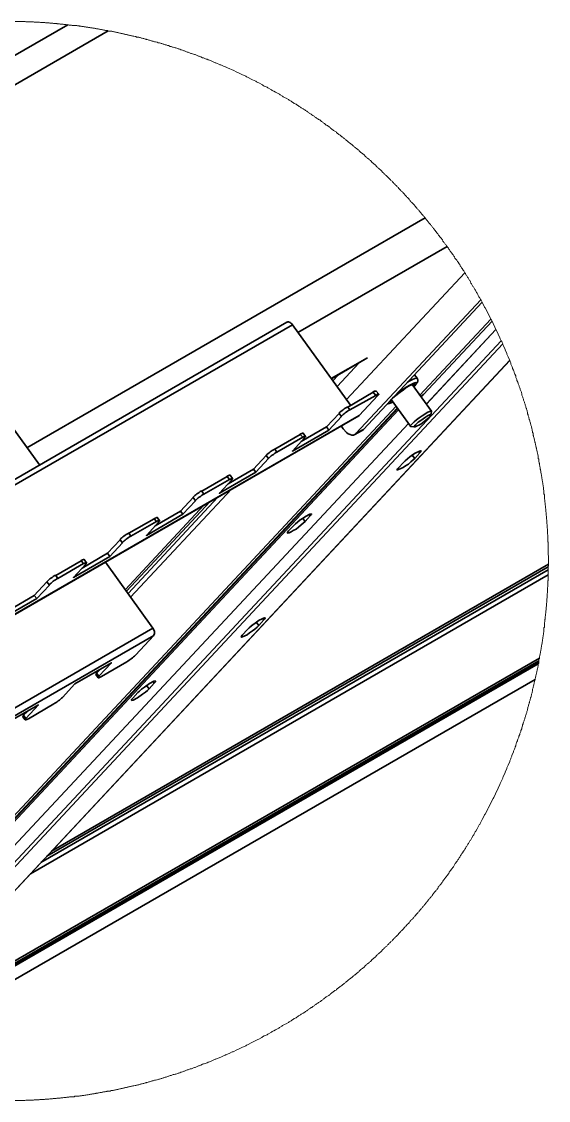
# Model space of a CAD drawing. Header units: feet. Extents: x -12372 to 90117, y -14865 to 4121.
# Drawn here: x -264.28 to -255.45, y 44.19 to 62.28 of the extents above; entities that cross this region are included whole.
import ezdxf

# ---------------------------------------------------------------- set-up
doc = ezdxf.new("R2010")
doc.units = ezdxf.units.FT
doc.header["$MEASUREMENT"] = 0
doc.layers.add('PDF_0', color=7, linetype='Continuous')

msp = doc.modelspace()

# ---------------------------------------------------------------- linework, layer by layer
at = {"layer": 'PDF_0', "lineweight": 35}
for points in [[(-267.601, 59.861), (-263.506, 62.223)], [(-267.591, 59.846), (-263.98, 54.844)], [(-258.551, 55.439), (-258.572, 55.423), (-258.694, 55.355), (-258.678, 55.371), (-256.585, 57.611)], [(-256.564, 57.574), (-258.551, 55.439), (-258.678, 55.371)], [(-267.781, 52.646), (-259.832, 57.237), (-259.827, 57.237), (-259.816, 57.242), (-259.806, 57.242), (-259.795, 57.237), (-259.779, 57.231), (-259.769, 57.221), (-259.753, 57.21), (-259.742, 57.194)], [(-266.642, 51.149), (-267.696, 52.603), (-259.742, 57.194), (-258.767, 55.845)], [(-257.608, 56.014), (-256.417, 57.289)], [(-256.395, 57.252), (-257.545, 56.024), (-257.56, 56.008), (-257.592, 55.993)], [(-256.332, 57.115), (-257.497, 55.861)], [(-258.52, 56.615), (-259.084, 56.288)], [(-256.1, 56.594), (-266.942, 44.976), (-266.948, 44.971), (-267.364, 44.655)], [(-258.989, 56.156), (-258.62, 56.557)], [(-257.697, 56.356), (-257.65, 56.298), (-257.645, 56.288), (-257.645, 56.283), (-257.639, 56.272), (-257.639, 56.246), (-257.645, 56.24), (-257.645, 56.23), (-257.65, 56.225), (-257.655, 56.214), (-257.666, 56.203), (-257.676, 56.188), (-257.687, 56.177)], [(-258.066, 55.908), (-258.093, 55.898), (-258.103, 55.903), (-258.103, 55.914), (-258.093, 55.935), (-258.066, 55.961), (-258.029, 55.993), (-257.935, 56.066), (-257.882, 56.103), (-257.834, 56.14), (-257.787, 56.167), (-257.745, 56.188), (-257.718, 56.198), (-257.697, 56.198), (-257.692, 56.193), (-257.713, 56.161)], [(-257.697, 55.481), (-257.761, 55.487), (-257.766, 55.497), (-257.755, 55.513), (-257.703, 55.566), (-257.66, 55.597), (-257.618, 55.634), (-257.566, 55.666), (-257.523, 55.697), (-257.481, 55.724), (-257.444, 55.74), (-257.423, 55.745), (-257.413, 55.745), (-257.734, 56.193)], [(-257.692, 56.167), (-257.708, 56.156)], [(-258.293, 56.03), (-258.293, 56.024), (-258.309, 56.008), (-258.62, 55.671), (-258.63, 55.666), (-266.579, 51.075), (-266.574, 51.085), (-266.61, 51.133), (-266.299, 51.47), (-266.263, 51.418), (-266.574, 51.085), (-258.62, 55.671)], [(-258.087, 55.887), (-258.103, 55.877), (-258.119, 55.871), (-258.14, 55.866), (-258.156, 55.866)], [(-257.761, 55.492), (-258.087, 55.94)], [(-258.061, 55.903), (-258.072, 55.892), (-258.077, 55.892)], [(-268.144, 44.955), (-258.003, 55.829)], [(-259.168, 55.481), (-258.957, 55.708), (-258.92, 55.655), (-259.131, 55.429), (-259.742, 55.076), (-259.532, 55.302), (-259.521, 55.313), (-259.521, 55.318), (-259.516, 55.323), (-259.542, 55.323), (-259.553, 55.313), (-259.569, 55.307), (-260.001, 55.06), (-260.038, 55.107), (-259.611, 55.355), (-259.569, 55.307)], [(-257.413, 55.745), (-257.413, 55.74), (-257.423, 55.682), (-257.429, 55.666), (-257.444, 55.645), (-257.508, 55.592), (-257.592, 55.529), (-257.687, 55.481), (-257.703, 55.481), (-257.703, 55.487), (-257.687, 55.508), (-257.634, 55.56), (-257.592, 55.587), (-257.55, 55.618), (-257.513, 55.645), (-257.476, 55.666), (-257.444, 55.682), (-257.429, 55.687), (-257.423, 55.682)], [(-257.798, 55.539), (-267.807, 44.813)], [(-259.595, 55.234), (-259.168, 55.481), (-259.131, 55.429)], [(-258.694, 55.355), (-258.72, 55.344), (-258.746, 55.344), (-258.773, 55.355), (-258.804, 55.365), (-258.836, 55.386), (-258.889, 55.45), (-258.925, 55.497)], [(-260.744, 54.617), (-260.765, 54.617), (-260.776, 54.606), (-260.797, 54.601), (-261.224, 54.353), (-261.26, 54.406), (-260.834, 54.649), (-260.797, 54.601)], [(-260.818, 54.527), (-260.391, 54.775), (-260.354, 54.722)], [(-262.494, 52.688), (-260.992, 54.306)], [(-261.614, 54.069), (-261.403, 54.295), (-261.366, 54.243), (-261.577, 54.016), (-262.188, 53.663), (-261.977, 53.89), (-261.972, 53.9), (-261.967, 53.905), (-261.967, 53.916), (-261.977, 53.911), (-261.988, 53.911), (-262.004, 53.9), (-262.019, 53.895), (-262.446, 53.647), (-262.483, 53.7), (-262.056, 53.942), (-262.019, 53.895)], [(-262.541, 52.751), (-261.218, 54.174)], [(-262.056, 53.942), (-262.041, 53.953), (-262.025, 53.958), (-262.014, 53.963), (-262.004, 53.963), (-261.967, 53.911)], [(-262.041, 53.821), (-261.614, 54.069), (-261.577, 54.016)], [(-262.836, 53.362), (-262.626, 53.589), (-262.589, 53.536), (-262.8, 53.31), (-263.411, 52.957), (-263.2, 53.183), (-263.195, 53.194), (-263.19, 53.199), (-263.19, 53.21), (-263.2, 53.204), (-263.211, 53.204), (-263.227, 53.194), (-263.242, 53.189), (-263.669, 52.941), (-263.706, 52.993), (-263.279, 53.236), (-263.242, 53.189)], [(-263.263, 53.115), (-262.836, 53.362), (-262.8, 53.31)], [(-262.873, 53.215), (-262.077, 52.108), (-270.026, 47.517), (-270.052, 47.491), (-271.107, 48.945), (-271.08, 48.977), (-270.026, 47.517)], [(-263.775, 48.371), (-255.452, 53.178)], [(-263.954, 48.181), (-255.457, 53.088)], [(-264.486, 52.408), (-264.065, 52.656), (-264.022, 52.603)], [(-260.417, 52.155), (-260.433, 52.145)], [(-266.774, 45.156), (-255.6, 51.607)], [(-266.942, 44.976), (-266.948, 44.971), (-255.621, 51.512)], [(-262.984, 51.302), (-263.021, 51.354), (-262.958, 51.418)], [(-262.251, 51.096), (-262.267, 51.085)], [(-264.207, 50.595), (-264.244, 50.648), (-264.181, 50.711)]]:
    msp.add_lwpolyline(points, dxfattribs=at)
at = {"layer": 'PDF_0', "lineweight": 18}
msp.add_lwpolyline([(-264.792, 62.276), (-264.217, 62.276), (-264.207, 62.27), (-264.08, 62.27), (-264.065, 62.265), (-263.98, 62.265), (-263.964, 62.26), (-263.891, 62.26), (-263.88, 62.254), (-263.817, 62.254), (-263.806, 62.249), (-263.754, 62.249), (-263.743, 62.244), (-263.69, 62.244), (-263.68, 62.239), (-263.643, 62.239), (-263.632, 62.233), (-263.58, 62.233), (-263.569, 62.228), (-263.532, 62.228), (-263.516, 62.223), (-263.49, 62.223), (-263.48, 62.218), (-263.443, 62.218), (-263.432, 62.212), (-263.395, 62.212), (-263.379, 62.207), (-263.353, 62.207), (-263.342, 62.202), (-263.316, 62.202), (-263.306, 62.196), (-263.279, 62.196), (-263.269, 62.191), (-263.242, 62.191), (-263.232, 62.186), (-263.205, 62.186), (-263.195, 62.181), (-263.169, 62.181), (-263.158, 62.175), (-263.132, 62.175), (-263.121, 62.17), (-263.095, 62.17), (-263.084, 62.165), (-263.058, 62.165), (-263.047, 62.16), (-263.032, 62.16), (-263.021, 62.154), (-262.995, 62.154), (-262.984, 62.149), (-262.974, 62.149), (-262.958, 62.144), (-262.937, 62.144), (-262.921, 62.138), (-262.91, 62.138), (-262.9, 62.133), (-262.884, 62.133), (-262.873, 62.128), (-262.847, 62.128), (-262.836, 62.123), (-262.826, 62.123), (-262.815, 62.117), (-262.794, 62.117), (-262.778, 62.112), (-262.768, 62.112), (-262.757, 62.107), (-262.742, 62.107), (-262.731, 62.102), (-262.721, 62.102), (-262.705, 62.096), (-262.694, 62.096), (-262.684, 62.091), (-262.668, 62.091), (-262.657, 62.086), (-262.647, 62.086), (-262.631, 62.081), (-262.62, 62.081), (-262.61, 62.075), (-262.594, 62.075), (-262.583, 62.07), (-262.573, 62.07), (-262.557, 62.065), (-262.547, 62.065), (-262.536, 62.059), (-262.52, 62.059), (-262.51, 62.054), (-262.499, 62.054), (-262.489, 62.049), (-262.473, 62.049), (-262.462, 62.044), (-262.452, 62.044), (-262.436, 62.038), (-262.425, 62.038), (-262.415, 62.033), (-262.399, 62.033), (-262.378, 62.023), (-262.362, 62.023), (-262.352, 62.017), (-262.341, 62.017), (-262.33, 62.012), (-262.315, 62.012), (-262.304, 62.007), (-262.294, 62.007), (-262.278, 62.001), (-262.267, 61.996), (-262.257, 61.996), (-262.241, 61.991), (-262.23, 61.991), (-262.209, 61.98), (-262.193, 61.98), (-262.183, 61.975), (-262.172, 61.975), (-262.157, 61.97), (-262.146, 61.965), (-262.135, 61.965), (-262.12, 61.959), (-262.109, 61.954), (-262.099, 61.954), (-262.088, 61.949), (-262.072, 61.949), (-262.051, 61.938), (-262.035, 61.938), (-262.014, 61.928), (-262.004, 61.928), (-261.988, 61.922), (-261.977, 61.917), (-261.967, 61.917), (-261.951, 61.912), (-261.94, 61.907), (-261.93, 61.907), (-261.919, 61.901), (-261.904, 61.896), (-261.893, 61.896), (-261.872, 61.885), (-261.856, 61.885), (-261.835, 61.875), (-261.819, 61.875), (-261.788, 61.859), (-261.772, 61.859), (-261.751, 61.849), (-261.74, 61.849), (-261.724, 61.843), (-261.703, 61.833), (-261.693, 61.833), (-261.677, 61.828), (-261.656, 61.817), (-261.645, 61.817), (-261.629, 61.812), (-261.608, 61.801), (-261.598, 61.801), (-261.582, 61.796), (-261.561, 61.785), (-261.55, 61.785), (-261.535, 61.78), (-261.503, 61.764), (-261.487, 61.764), (-261.456, 61.748), (-261.44, 61.743), (-261.429, 61.743), (-261.398, 61.727), (-261.382, 61.722), (-261.371, 61.722), (-261.35, 61.712), (-261.334, 61.706), (-261.313, 61.696), (-261.303, 61.696), (-261.292, 61.69), (-261.276, 61.685), (-261.245, 61.669), (-261.229, 61.669), (-261.187, 61.648), (-261.171, 61.643), (-261.15, 61.632), (-261.139, 61.632), (-261.129, 61.627), (-261.113, 61.622), (-261.071, 61.601), (-261.055, 61.596), (-261.034, 61.585), (-261.023, 61.585), (-261.013, 61.58), (-260.997, 61.575), (-260.955, 61.553), (-260.939, 61.548), (-260.886, 61.522), (-260.87, 61.517), (-260.86, 61.517), (-260.818, 61.495), (-260.802, 61.49), (-260.749, 61.464), (-260.733, 61.459), (-260.67, 61.427), (-260.654, 61.422), (-260.602, 61.395), (-260.586, 61.39), (-260.523, 61.358), (-260.512, 61.348), (-260.496, 61.343), (-260.422, 61.306), (-260.407, 61.3), (-260.354, 61.274), (-260.343, 61.264), (-260.322, 61.253), (-260.306, 61.248), (-260.243, 61.216), (-260.233, 61.206), (-260.212, 61.195), (-260.196, 61.19), (-260.164, 61.174), (-260.154, 61.163), (-260.09, 61.132), (-260.08, 61.121), (-260.069, 61.116), (-260.053, 61.111), (-260.022, 61.095), (-260.011, 61.084), (-259.959, 61.058), (-259.948, 61.047), (-259.906, 61.026), (-259.895, 61.016), (-259.864, 61), (-259.848, 60.989), (-259.806, 60.968), (-259.795, 60.958), (-259.764, 60.942), (-259.753, 60.931), (-259.721, 60.916), (-259.711, 60.905), (-259.679, 60.889), (-259.669, 60.879), (-259.637, 60.863), (-259.627, 60.852), (-259.605, 60.842), (-259.595, 60.831), (-259.563, 60.815), (-259.553, 60.805), (-259.532, 60.794), (-259.521, 60.784), (-259.5, 60.773), (-259.489, 60.763), (-259.468, 60.752), (-259.458, 60.742), (-259.437, 60.731), (-259.426, 60.721), (-259.416, 60.715), (-259.4, 60.7), (-259.379, 60.689), (-259.368, 60.678), (-259.347, 60.668), (-259.337, 60.657), (-259.316, 60.647), (-259.305, 60.636), (-259.284, 60.626), (-259.273, 60.615), (-259.263, 60.61), (-259.252, 60.599), (-259.231, 60.589), (-259.226, 60.578), (-259.205, 60.568), (-259.194, 60.557), (-259.184, 60.552), (-259.173, 60.541), (-259.152, 60.531), (-259.142, 60.52), (-259.131, 60.515), (-259.121, 60.505), (-259.11, 60.499), (-259.105, 60.489), (-259.084, 60.478), (-259.073, 60.468), (-259.063, 60.462), (-259.052, 60.452), (-259.031, 60.441), (-259.02, 60.431), (-259.01, 60.425), (-259.005, 60.415), (-258.994, 60.41), (-258.983, 60.399), (-258.973, 60.394), (-258.962, 60.383), (-258.941, 60.373), (-258.915, 60.346), (-258.904, 60.341), (-258.894, 60.331), (-258.883, 60.325), (-258.873, 60.315), (-258.862, 60.309), (-258.857, 60.299), (-258.846, 60.294), (-258.836, 60.283), (-258.825, 60.278), (-258.815, 60.267), (-258.804, 60.262), (-258.778, 60.236), (-258.767, 60.23), (-258.757, 60.22), (-258.746, 60.215), (-258.72, 60.188), (-258.709, 60.183), (-258.699, 60.172), (-258.688, 60.167), (-258.662, 60.141), (-258.651, 60.136), (-258.641, 60.125), (-258.63, 60.12), (-258.625, 60.109), (-258.614, 60.099), (-258.604, 60.093), (-258.593, 60.083), (-258.583, 60.078), (-258.578, 60.067), (-258.567, 60.062), (-258.557, 60.051), (-258.546, 60.046), (-258.535, 60.035), (-258.53, 60.025), (-258.52, 60.02), (-258.509, 60.009), (-258.499, 60.004), (-258.493, 59.993), (-258.483, 59.988), (-258.462, 59.967), (-258.451, 59.962), (-258.446, 59.951), (-258.435, 59.946), (-258.398, 59.909), (-258.388, 59.904), (-258.377, 59.893), (-258.372, 59.883), (-258.361, 59.877), (-258.351, 59.867), (-258.34, 59.861), (-258.335, 59.851), (-258.325, 59.84), (-258.314, 59.835), (-258.309, 59.825), (-258.298, 59.819), (-258.251, 59.772), (-258.24, 59.767), (-258.235, 59.756), (-258.224, 59.746), (-258.214, 59.74), (-258.209, 59.73), (-258.198, 59.719), (-258.188, 59.714), (-258.182, 59.703), (-258.172, 59.698), (-258.098, 59.624), (-258.093, 59.614), (-258.082, 59.608), (-258.072, 59.598), (-258.066, 59.587), (-258.056, 59.582), (-258.045, 59.572), (-258.04, 59.561), (-258.029, 59.556), (-258.019, 59.545), (-258.014, 59.535), (-258.003, 59.529), (-257.993, 59.519), (-257.987, 59.508), (-257.977, 59.498), (-257.966, 59.493), (-257.961, 59.482), (-257.924, 59.445), (-257.919, 59.435), (-257.908, 59.429), (-257.898, 59.419), (-257.892, 59.408), (-257.829, 59.345), (-257.824, 59.334), (-257.813, 59.329), (-257.808, 59.319), (-257.787, 59.297), (-257.782, 59.287), (-257.771, 59.282), (-257.766, 59.271), (-257.755, 59.261), (-257.75, 59.25), (-257.74, 59.245), (-257.729, 59.234), (-257.724, 59.224), (-257.697, 59.197), (-257.692, 59.187), (-257.655, 59.15), (-257.65, 59.139), (-257.639, 59.129), (-257.634, 59.118), (-257.624, 59.113), (-257.618, 59.102), (-257.608, 59.092), (-257.602, 59.081), (-257.592, 59.071), (-257.581, 59.066), (-257.576, 59.055), (-257.566, 59.044), (-257.56, 59.034), (-257.55, 59.023), (-257.545, 59.013), (-257.534, 59.008), (-257.529, 58.997), (-257.518, 58.986), (-257.518, 58.981), (-257.508, 58.971), (-257.502, 58.96), (-257.492, 58.955), (-257.487, 58.944), (-257.476, 58.934), (-257.471, 58.923), (-257.46, 58.913), (-257.455, 58.902), (-257.429, 58.876), (-257.423, 58.865), (-257.413, 58.855), (-257.407, 58.844), (-257.397, 58.834), (-257.392, 58.823), (-257.381, 58.818), (-257.376, 58.807), (-257.365, 58.797), (-257.36, 58.786), (-257.349, 58.776), (-257.339, 58.755), (-257.313, 58.728), (-257.307, 58.718), (-257.297, 58.707), (-257.292, 58.697), (-257.281, 58.686), (-257.27, 58.665), (-257.244, 58.639), (-257.239, 58.628), (-257.228, 58.618), (-257.218, 58.596), (-257.207, 58.586), (-257.202, 58.575), (-257.191, 58.565), (-257.181, 58.544), (-257.17, 58.538), (-257.16, 58.517), (-257.149, 58.507), (-257.144, 58.496), (-257.128, 58.48), (-257.118, 58.459), (-257.107, 58.449), (-257.096, 58.428), (-257.086, 58.417), (-257.081, 58.407), (-257.07, 58.396), (-257.06, 58.375), (-257.049, 58.365), (-257.038, 58.343), (-257.028, 58.333), (-257.017, 58.312), (-257.007, 58.301), (-257.002, 58.291), (-256.986, 58.275), (-256.975, 58.254), (-256.965, 58.243), (-256.949, 58.212), (-256.938, 58.201), (-256.928, 58.18), (-256.917, 58.17), (-256.907, 58.148), (-256.896, 58.138), (-256.88, 58.106), (-256.87, 58.096), (-256.854, 58.064), (-256.843, 58.054), (-256.833, 58.032), (-256.822, 58.022), (-256.807, 57.99), (-256.796, 57.98), (-256.775, 57.938), (-256.764, 57.927), (-256.759, 57.911), (-256.749, 57.89), (-256.738, 57.88), (-256.717, 57.837), (-256.706, 57.827), (-256.685, 57.785), (-256.675, 57.774), (-256.654, 57.732), (-256.643, 57.721), (-256.633, 57.7), (-256.627, 57.685), (-256.617, 57.664), (-256.606, 57.653), (-256.585, 57.611), (-256.58, 57.606), (-256.564, 57.574), (-256.559, 57.569), (-256.532, 57.516), (-256.527, 57.5), (-256.522, 57.49), (-256.511, 57.479), (-256.469, 57.395), (-256.459, 57.379), (-256.422, 57.305), (-256.417, 57.289), (-256.411, 57.284), (-256.385, 57.231), (-256.38, 57.215), (-256.348, 57.152), (-256.343, 57.136), (-256.301, 57.052), (-256.295, 57.036), (-256.264, 56.973), (-256.258, 56.957), (-256.243, 56.926), (-256.237, 56.92), (-256.232, 56.91), (-256.227, 56.894), (-256.216, 56.873), (-256.216, 56.862), (-256.206, 56.841), (-256.2, 56.825), (-256.179, 56.783), (-256.174, 56.767), (-256.148, 56.715), (-256.148, 56.699), (-256.127, 56.657), (-256.121, 56.641), (-256.1, 56.599), (-256.1, 56.594), (-256.095, 56.578), (-256.084, 56.557), (-256.084, 56.546), (-256.079, 56.53), (-256.058, 56.488), (-256.053, 56.472), (-256.053, 56.462), (-256.037, 56.43), (-256.032, 56.414), (-256.026, 56.404), (-256.026, 56.393), (-256.021, 56.383), (-256.016, 56.367), (-256, 56.335), (-256, 56.325), (-255.995, 56.309), (-255.979, 56.277), (-255.979, 56.261), (-255.963, 56.23), (-255.958, 56.214), (-255.958, 56.203), (-255.947, 56.182), (-255.942, 56.167), (-255.942, 56.156), (-255.932, 56.135), (-255.926, 56.119), (-255.926, 56.109), (-255.916, 56.088), (-255.911, 56.072), (-255.905, 56.061), (-255.905, 56.051), (-255.9, 56.04), (-255.895, 56.024), (-255.895, 56.014), (-255.884, 55.993), (-255.879, 55.977), (-255.879, 55.966), (-255.868, 55.945), (-255.868, 55.929), (-255.853, 55.898), (-255.853, 55.882), (-255.842, 55.861), (-255.842, 55.845), (-255.831, 55.824), (-255.831, 55.813), (-255.826, 55.798), (-255.821, 55.787), (-255.821, 55.777), (-255.816, 55.766), (-255.81, 55.75), (-255.81, 55.74), (-255.805, 55.729), (-255.8, 55.713), (-255.8, 55.703), (-255.789, 55.682), (-255.789, 55.666), (-255.779, 55.645), (-255.779, 55.629), (-255.773, 55.618), (-255.773, 55.608), (-255.768, 55.597), (-255.763, 55.582), (-255.763, 55.571), (-255.758, 55.56), (-255.752, 55.545), (-255.752, 55.534), (-255.747, 55.524), (-255.747, 55.508), (-255.737, 55.487), (-255.737, 55.476), (-255.731, 55.46), (-255.731, 55.45), (-255.726, 55.439), (-255.726, 55.423), (-255.716, 55.402), (-255.716, 55.386), (-255.71, 55.376), (-255.71, 55.365), (-255.705, 55.355), (-255.705, 55.339), (-255.7, 55.329), (-255.7, 55.318), (-255.694, 55.302), (-255.689, 55.292), (-255.689, 55.281), (-255.684, 55.265), (-255.684, 55.255), (-255.679, 55.244), (-255.679, 55.228), (-255.673, 55.218), (-255.673, 55.207), (-255.668, 55.197), (-255.668, 55.181), (-255.663, 55.17), (-255.663, 55.16), (-255.658, 55.144), (-255.658, 55.133), (-255.652, 55.123), (-255.652, 55.107), (-255.647, 55.097), (-255.647, 55.086), (-255.642, 55.07), (-255.642, 55.06), (-255.636, 55.049), (-255.636, 55.033), (-255.631, 55.023), (-255.631, 55.012), (-255.626, 54.996), (-255.626, 54.986), (-255.621, 54.975), (-255.621, 54.949), (-255.615, 54.938), (-255.615, 54.923), (-255.61, 54.912), (-255.61, 54.902), (-255.605, 54.886), (-255.605, 54.875), (-255.6, 54.865), (-255.6, 54.838), (-255.594, 54.828), (-255.594, 54.812), (-255.589, 54.801), (-255.589, 54.775), (-255.584, 54.765), (-255.584, 54.754), (-255.578, 54.738), (-255.578, 54.717), (-255.573, 54.701), (-255.573, 54.691), (-255.568, 54.68), (-255.568, 54.654), (-255.563, 54.643), (-255.563, 54.617), (-255.557, 54.606), (-255.557, 54.58), (-255.552, 54.569), (-255.552, 54.554), (-255.547, 54.543), (-255.547, 54.517), (-255.542, 54.506), (-255.542, 54.48), (-255.536, 54.469), (-255.536, 54.432), (-255.531, 54.417), (-255.531, 54.396), (-255.526, 54.38), (-255.526, 54.359), (-255.52, 54.343), (-255.52, 54.306), (-255.515, 54.295), (-255.515, 54.269), (-255.51, 54.259), (-255.51, 54.222), (-255.505, 54.206), (-255.505, 54.169), (-255.499, 54.158), (-255.499, 54.121), (-255.494, 54.106), (-255.494, 54.058), (-255.489, 54.048), (-255.489, 53.995), (-255.484, 53.984), (-255.484, 53.932), (-255.478, 53.921), (-255.478, 53.858), (-255.473, 53.847), (-255.473, 53.784), (-255.468, 53.774), (-255.468, 53.684), (-255.463, 53.673), (-255.463, 53.557), (-255.457, 53.547), (-255.457, 53.336), (-255.452, 53.32), (-255.452, 53.146), (-255.457, 53.136), (-255.457, 52.909), (-255.463, 52.899), (-255.463, 52.798), (-255.468, 52.788), (-255.468, 52.698), (-255.473, 52.688), (-255.473, 52.614), (-255.478, 52.598), (-255.478, 52.535), (-255.484, 52.524), (-255.484, 52.477), (-255.489, 52.461), (-255.489, 52.414), (-255.494, 52.398), (-255.494, 52.361), (-255.499, 52.35), (-255.499, 52.314), (-255.505, 52.303), (-255.505, 52.261), (-255.51, 52.25), (-255.51, 52.213), (-255.515, 52.203), (-255.515, 52.166), (-255.52, 52.15), (-255.52, 52.124), (-255.526, 52.113), (-255.526, 52.076), (-255.531, 52.066), (-255.531, 52.039), (-255.536, 52.029), (-255.536, 52.003), (-255.542, 51.992), (-255.542, 51.966), (-255.547, 51.955), (-255.547, 51.929), (-255.552, 51.918), (-255.552, 51.892), (-255.557, 51.876), (-255.557, 51.855), (-255.563, 51.839), (-255.563, 51.829), (-255.568, 51.818), (-255.568, 51.792), (-255.573, 51.781), (-255.573, 51.755), (-255.578, 51.744), (-255.578, 51.728), (-255.584, 51.718), (-255.584, 51.692), (-255.589, 51.681), (-255.589, 51.671), (-255.594, 51.655), (-255.594, 51.644), (-255.6, 51.634), (-255.6, 51.607), (-255.605, 51.597), (-255.605, 51.586), (-255.61, 51.576), (-255.61, 51.555), (-255.615, 51.544), (-255.615, 51.523), (-255.621, 51.512), (-255.621, 51.497), (-255.626, 51.481), (-255.626, 51.47), (-255.631, 51.46), (-255.631, 51.444), (-255.636, 51.433), (-255.636, 51.423), (-255.642, 51.407), (-255.642, 51.396), (-255.647, 51.386), (-255.647, 51.37), (-255.652, 51.36), (-255.652, 51.349), (-255.658, 51.338), (-255.658, 51.323), (-255.663, 51.312), (-255.663, 51.302), (-255.668, 51.286), (-255.668, 51.275), (-255.673, 51.265), (-255.673, 51.244), (-255.679, 51.233), (-255.684, 51.217), (-255.684, 51.207), (-255.689, 51.196), (-255.689, 51.18), (-255.694, 51.17), (-255.694, 51.159), (-255.7, 51.143), (-255.7, 51.133), (-255.705, 51.122), (-255.705, 51.107), (-255.716, 51.085), (-255.716, 51.07), (-255.721, 51.059), (-255.721, 51.049), (-255.726, 51.038), (-255.726, 51.022), (-255.737, 51.001), (-255.737, 50.985), (-255.742, 50.975), (-255.742, 50.964), (-255.747, 50.948), (-255.752, 50.938), (-255.752, 50.927), (-255.758, 50.917), (-255.758, 50.901), (-255.768, 50.88), (-255.768, 50.864), (-255.773, 50.854), (-255.773, 50.843), (-255.779, 50.832), (-255.784, 50.817), (-255.784, 50.806), (-255.789, 50.796), (-255.795, 50.78), (-255.795, 50.769), (-255.805, 50.748), (-255.805, 50.732), (-255.816, 50.711), (-255.816, 50.695), (-255.826, 50.674), (-255.826, 50.664), (-255.831, 50.648), (-255.837, 50.637), (-255.837, 50.627), (-255.842, 50.616), (-255.847, 50.601), (-255.847, 50.59), (-255.853, 50.579), (-255.858, 50.564), (-255.858, 50.553), (-255.868, 50.532), (-255.874, 50.516), (-255.874, 50.506), (-255.884, 50.485), (-255.884, 50.469), (-255.9, 50.437), (-255.9, 50.421), (-255.916, 50.39), (-255.916, 50.374), (-255.932, 50.342), (-255.932, 50.326), (-255.947, 50.295), (-255.947, 50.279), (-255.963, 50.247), (-255.969, 50.232), (-255.969, 50.221), (-255.979, 50.2), (-255.984, 50.184), (-255.99, 50.174), (-255.99, 50.163), (-255.995, 50.152), (-256, 50.137), (-256.011, 50.116), (-256.011, 50.105), (-256.016, 50.095), (-256.021, 50.079), (-256.037, 50.047), (-256.037, 50.031), (-256.058, 49.989), (-256.063, 49.973), (-256.063, 49.963), (-256.079, 49.931), (-256.084, 49.915), (-256.1, 49.884), (-256.1, 49.868), (-256.121, 49.826), (-256.127, 49.81), (-256.148, 49.768), (-256.148, 49.757), (-256.153, 49.741), (-256.174, 49.699), (-256.179, 49.683), (-256.206, 49.631), (-256.211, 49.615), (-256.216, 49.604), (-256.216, 49.594), (-256.227, 49.573), (-256.232, 49.557), (-256.258, 49.504), (-256.264, 49.488), (-256.295, 49.425), (-256.301, 49.409), (-256.332, 49.346), (-256.337, 49.33), (-256.369, 49.267), (-256.38, 49.251), (-256.417, 49.177), (-256.422, 49.162), (-256.459, 49.088), (-256.469, 49.077), (-256.475, 49.061), (-256.511, 48.988), (-256.522, 48.977), (-256.527, 48.967), (-256.532, 48.951), (-256.559, 48.898), (-256.569, 48.887), (-256.596, 48.835), (-256.601, 48.819), (-256.612, 48.808), (-256.638, 48.756), (-256.648, 48.745), (-256.67, 48.703), (-256.68, 48.692), (-256.696, 48.661), (-256.701, 48.645), (-256.712, 48.634), (-256.733, 48.592), (-256.743, 48.582), (-256.759, 48.55), (-256.77, 48.54), (-256.791, 48.497), (-256.801, 48.487), (-256.817, 48.455), (-256.828, 48.445), (-256.843, 48.413), (-256.854, 48.403), (-256.865, 48.381), (-256.875, 48.371), (-256.891, 48.339), (-256.901, 48.329), (-256.912, 48.308), (-256.923, 48.297), (-256.938, 48.266), (-256.949, 48.255), (-256.959, 48.234), (-256.97, 48.223), (-256.981, 48.202), (-256.991, 48.192), (-257.002, 48.171), (-257.012, 48.16), (-257.023, 48.139), (-257.033, 48.128), (-257.044, 48.107), (-257.06, 48.092), (-257.065, 48.081), (-257.075, 48.07), (-257.086, 48.049), (-257.096, 48.039), (-257.102, 48.028), (-257.112, 48.018), (-257.123, 47.997), (-257.133, 47.986), (-257.144, 47.965), (-257.154, 47.955), (-257.16, 47.944), (-257.176, 47.928), (-257.181, 47.918), (-257.191, 47.907), (-257.197, 47.897), (-257.207, 47.886), (-257.218, 47.865), (-257.228, 47.854), (-257.234, 47.844), (-257.244, 47.833), (-257.249, 47.823), (-257.265, 47.807), (-257.27, 47.796), (-257.281, 47.786), (-257.286, 47.775), (-257.297, 47.765), (-257.307, 47.744), (-257.318, 47.733), (-257.323, 47.723), (-257.334, 47.717), (-257.339, 47.707), (-257.349, 47.696), (-257.355, 47.686), (-257.365, 47.675), (-257.371, 47.665), (-257.381, 47.654), (-257.386, 47.644), (-257.402, 47.628), (-257.407, 47.617), (-257.418, 47.607), (-257.423, 47.596), (-257.434, 47.586), (-257.439, 47.575), (-257.45, 47.57), (-257.455, 47.559), (-257.465, 47.549), (-257.471, 47.538), (-257.481, 47.528), (-257.487, 47.517), (-257.497, 47.512), (-257.502, 47.501), (-257.513, 47.491), (-257.518, 47.48), (-257.529, 47.47), (-257.534, 47.459), (-257.545, 47.454), (-257.55, 47.443), (-257.56, 47.433), (-257.566, 47.422), (-257.576, 47.412), (-257.581, 47.401), (-257.592, 47.396), (-257.602, 47.385), (-257.608, 47.375), (-257.618, 47.364), (-257.624, 47.354), (-257.634, 47.348), (-257.639, 47.338), (-257.65, 47.327), (-257.655, 47.317), (-257.692, 47.28), (-257.697, 47.269), (-257.708, 47.264), (-257.713, 47.254), (-257.724, 47.243), (-257.729, 47.232), (-257.74, 47.222), (-257.75, 47.217), (-257.755, 47.206), (-257.766, 47.196), (-257.771, 47.185), (-257.782, 47.18), (-257.787, 47.169), (-257.824, 47.132), (-257.829, 47.122), (-257.84, 47.111), (-257.85, 47.106), (-257.855, 47.095), (-257.892, 47.058), (-257.898, 47.048), (-257.908, 47.037), (-257.919, 47.032), (-257.924, 47.022), (-257.961, 46.985), (-257.966, 46.974), (-257.977, 46.969), (-257.987, 46.958), (-257.993, 46.948), (-258.003, 46.937), (-258.014, 46.932), (-258.019, 46.921), (-258.029, 46.911), (-258.04, 46.906), (-258.045, 46.895), (-258.056, 46.885), (-258.066, 46.879), (-258.072, 46.869), (-258.082, 46.858), (-258.093, 46.853), (-258.098, 46.842), (-258.108, 46.832), (-258.119, 46.827), (-258.124, 46.816), (-258.135, 46.805), (-258.145, 46.8), (-258.151, 46.79), (-258.161, 46.779), (-258.172, 46.774), (-258.182, 46.763), (-258.188, 46.753), (-258.198, 46.747), (-258.209, 46.737), (-258.214, 46.726), (-258.224, 46.721), (-258.235, 46.711), (-258.24, 46.7), (-258.251, 46.695), (-258.298, 46.647), (-258.309, 46.642), (-258.314, 46.632), (-258.325, 46.626), (-258.335, 46.616), (-258.34, 46.605), (-258.351, 46.6), (-258.361, 46.589), (-258.372, 46.584), (-258.377, 46.574), (-258.388, 46.563), (-258.398, 46.558), (-258.435, 46.521), (-258.446, 46.516), (-258.451, 46.505), (-258.462, 46.5), (-258.483, 46.479), (-258.493, 46.473), (-258.499, 46.463), (-258.509, 46.458), (-258.52, 46.447), (-258.53, 46.442), (-258.535, 46.431), (-258.546, 46.421), (-258.557, 46.415), (-258.567, 46.405), (-258.578, 46.4), (-258.583, 46.389), (-258.593, 46.384), (-258.604, 46.373), (-258.614, 46.368), (-258.625, 46.357), (-258.63, 46.347), (-258.641, 46.342), (-258.651, 46.331), (-258.662, 46.326), (-258.688, 46.299), (-258.699, 46.294), (-258.709, 46.284), (-258.72, 46.278), (-258.746, 46.252), (-258.757, 46.247), (-258.767, 46.236), (-258.778, 46.231), (-258.804, 46.205), (-258.815, 46.199), (-258.825, 46.189), (-258.836, 46.184), (-258.846, 46.173), (-258.857, 46.168), (-258.862, 46.157), (-258.873, 46.152), (-258.883, 46.141), (-258.894, 46.136), (-258.904, 46.126), (-258.915, 46.12), (-258.931, 46.104), (-258.941, 46.099), (-258.952, 46.089), (-258.962, 46.083), (-258.973, 46.073), (-258.983, 46.068), (-258.994, 46.057), (-259.005, 46.052), (-259.01, 46.041), (-259.031, 46.031), (-259.041, 46.02), (-259.052, 46.015), (-259.063, 46.004), (-259.073, 45.999), (-259.084, 45.988), (-259.105, 45.978), (-259.11, 45.967), (-259.121, 45.962), (-259.131, 45.952), (-259.142, 45.946), (-259.152, 45.936), (-259.173, 45.925), (-259.184, 45.915), (-259.205, 45.904), (-259.215, 45.894), (-259.226, 45.888), (-259.231, 45.878), (-259.252, 45.867), (-259.263, 45.857), (-259.273, 45.851), (-259.284, 45.841), (-259.305, 45.83), (-259.316, 45.82), (-259.337, 45.809), (-259.347, 45.799), (-259.368, 45.788), (-259.379, 45.778), (-259.4, 45.767), (-259.416, 45.751), (-259.426, 45.746), (-259.437, 45.735), (-259.458, 45.725), (-259.468, 45.714), (-259.489, 45.704), (-259.5, 45.693), (-259.521, 45.683), (-259.532, 45.672), (-259.563, 45.656), (-259.574, 45.646), (-259.595, 45.635), (-259.605, 45.625), (-259.637, 45.609), (-259.648, 45.598), (-259.669, 45.588), (-259.679, 45.577), (-259.711, 45.562), (-259.721, 45.551), (-259.753, 45.535), (-259.764, 45.525), (-259.795, 45.509), (-259.806, 45.498), (-259.848, 45.477), (-259.864, 45.467), (-259.906, 45.446), (-259.916, 45.435), (-259.959, 45.414), (-259.969, 45.403), (-260.011, 45.382), (-260.022, 45.372), (-260.053, 45.356), (-260.069, 45.351), (-260.08, 45.345), (-260.09, 45.335), (-260.154, 45.303), (-260.164, 45.293), (-260.196, 45.277), (-260.212, 45.272), (-260.243, 45.256), (-260.254, 45.245), (-260.306, 45.219), (-260.322, 45.214), (-260.343, 45.203), (-260.354, 45.193), (-260.407, 45.166), (-260.422, 45.161), (-260.496, 45.124), (-260.512, 45.119), (-260.523, 45.108), (-260.586, 45.077), (-260.602, 45.071), (-260.654, 45.045), (-260.67, 45.04), (-260.733, 45.008), (-260.749, 45.003), (-260.802, 44.976), (-260.818, 44.971), (-260.849, 44.955), (-260.86, 44.955), (-260.87, 44.95), (-260.886, 44.945), (-260.939, 44.918), (-260.955, 44.913), (-260.997, 44.892), (-261.013, 44.887), (-261.023, 44.882), (-261.034, 44.882), (-261.055, 44.871), (-261.071, 44.866), (-261.113, 44.845), (-261.129, 44.839), (-261.139, 44.834), (-261.15, 44.834), (-261.171, 44.824), (-261.187, 44.818), (-261.218, 44.803), (-261.229, 44.803), (-261.245, 44.797), (-261.276, 44.781), (-261.292, 44.776), (-261.303, 44.771), (-261.313, 44.771), (-261.334, 44.76), (-261.35, 44.755), (-261.371, 44.745), (-261.382, 44.745), (-261.398, 44.739), (-261.429, 44.723), (-261.44, 44.723), (-261.456, 44.718), (-261.487, 44.702), (-261.503, 44.702), (-261.535, 44.687), (-261.55, 44.681), (-261.561, 44.681), (-261.582, 44.671), (-261.598, 44.665), (-261.608, 44.665), (-261.629, 44.655), (-261.645, 44.65), (-261.656, 44.65), (-261.677, 44.639), (-261.693, 44.634), (-261.703, 44.634), (-261.724, 44.623), (-261.74, 44.623), (-261.772, 44.608), (-261.788, 44.608), (-261.809, 44.597), (-261.819, 44.597), (-261.835, 44.592), (-261.856, 44.581), (-261.872, 44.581), (-261.893, 44.571), (-261.904, 44.571), (-261.919, 44.565), (-261.93, 44.56), (-261.94, 44.56), (-261.951, 44.555), (-261.967, 44.55), (-261.977, 44.55), (-261.988, 44.544), (-262.004, 44.539), (-262.014, 44.539), (-262.035, 44.528), (-262.051, 44.528), (-262.072, 44.518), (-262.088, 44.518), (-262.099, 44.513), (-262.109, 44.513), (-262.12, 44.507), (-262.135, 44.502), (-262.146, 44.502), (-262.157, 44.497), (-262.172, 44.492), (-262.183, 44.492), (-262.193, 44.486), (-262.209, 44.486), (-262.23, 44.476), (-262.241, 44.476), (-262.257, 44.47), (-262.267, 44.47), (-262.278, 44.465), (-262.294, 44.465), (-262.315, 44.455), (-262.33, 44.455), (-262.341, 44.449), (-262.352, 44.449), (-262.362, 44.444), (-262.378, 44.444), (-262.399, 44.434), (-262.415, 44.434), (-262.425, 44.428), (-262.436, 44.428), (-262.452, 44.423), (-262.462, 44.423), (-262.473, 44.418), (-262.489, 44.418), (-262.499, 44.412), (-262.51, 44.412), (-262.52, 44.407), (-262.536, 44.407), (-262.547, 44.402), (-262.557, 44.402), (-262.573, 44.397), (-262.583, 44.397), (-262.594, 44.391), (-262.61, 44.391), (-262.62, 44.386), (-262.631, 44.386), (-262.647, 44.381), (-262.657, 44.381), (-262.668, 44.376), (-262.684, 44.376), (-262.694, 44.37), (-262.705, 44.37), (-262.721, 44.365), (-262.731, 44.365), (-262.742, 44.36), (-262.757, 44.36), (-262.768, 44.355), (-262.778, 44.355), (-262.794, 44.349), (-262.815, 44.349), (-262.831, 44.344), (-262.842, 44.344), (-262.852, 44.339), (-262.868, 44.339), (-262.879, 44.333), (-262.905, 44.333), (-262.916, 44.328), (-262.926, 44.328), (-262.942, 44.323), (-262.963, 44.323), (-262.979, 44.318), (-262.989, 44.318), (-263, 44.312), (-263.026, 44.312), (-263.037, 44.307), (-263.053, 44.307), (-263.063, 44.302), (-263.089, 44.302), (-263.1, 44.297), (-263.126, 44.297), (-263.137, 44.291), (-263.147, 44.291), (-263.163, 44.286), (-263.184, 44.286), (-263.2, 44.281), (-263.221, 44.281), (-263.237, 44.275), (-263.263, 44.275), (-263.274, 44.27), (-263.3, 44.27), (-263.311, 44.265), (-263.348, 44.265), (-263.358, 44.26), (-263.385, 44.26), (-263.395, 44.254), (-263.437, 44.254), (-263.448, 44.249), (-263.474, 44.249), (-263.485, 44.244), (-263.522, 44.244), (-263.532, 44.239), (-263.569, 44.239), (-263.585, 44.233), (-263.622, 44.233), (-263.632, 44.228), (-263.685, 44.228), (-263.696, 44.223), (-263.748, 44.223), (-263.759, 44.217), (-263.806, 44.217), (-263.822, 44.212), (-263.885, 44.212), (-263.896, 44.207), (-263.97, 44.207), (-263.986, 44.202), (-264.07, 44.202), (-264.08, 44.196), (-264.207, 44.196), (-264.223, 44.191), (-264.781, 44.191)], dxfattribs=at)
at = {"layer": 'PDF_0', "color": 8, "lineweight": 35, "true_color": 0x7f7f7f}
for points in [[(-267.348, 59.508), (-262.826, 62.123)], [(-264.191, 55.133), (-257.518, 58.986)], [(-259.648, 57.063), (-257.149, 58.507)], [(-258.836, 55.94), (-256.854, 58.064)], [(-257.497, 55.866), (-256.332, 57.115)], [(-256.243, 56.926), (-267.612, 44.739)], [(-256.216, 56.873), (-267.554, 44.723)], [(-259.089, 56.293), (-258.483, 56.641)], [(-256.1, 56.599), (-266.948, 44.971)], [(-259.063, 56.256), (-258.973, 56.351)], [(-257.813, 56.23), (-257.776, 56.251), (-257.729, 56.277), (-257.692, 56.293), (-257.666, 56.298), (-257.65, 56.298)], [(-257.692, 56.219), (-257.682, 56.225), (-257.666, 56.219), (-257.666, 56.214), (-257.671, 56.193), (-257.692, 56.167)], [(-258.077, 55.892), (-258.103, 55.882), (-258.124, 55.877), (-258.135, 55.882), (-258.135, 55.887)], [(-257.545, 56.024), (-257.592, 55.993)], [(-268.113, 44.945), (-257.987, 55.798)], [(-268.102, 44.94), (-257.977, 55.787)], [(-268.076, 44.929), (-257.961, 55.766)], [(-267.807, 44.813), (-257.798, 55.539)], [(-257.692, 54.954), (-257.734, 55.007)], [(-257.608, 55.044), (-257.624, 55.07)], [(-262.452, 52.625), (-260.76, 54.438)], [(-262.52, 52.725), (-261.118, 54.232)], [(-259.526, 53.895), (-259.569, 53.948)], [(-259.442, 53.99), (-259.458, 54.011)], [(-264.128, 47.991), (-255.457, 52.999)], [(-263.854, 48.287), (-255.457, 53.136)], [(-260.217, 52.245), (-260.238, 52.271)], [(-260.306, 52.15), (-260.349, 52.208)], [(-266.885, 45.034), (-255.615, 51.544)], [(-266.858, 45.066), (-255.61, 51.56)], [(-262.056, 51.186), (-262.072, 51.212)], [(-262.141, 51.091), (-262.183, 51.149)]]:
    msp.add_lwpolyline(points, dxfattribs=at)
at = {"layer": 'PDF_0', "lineweight": 35}
for points in [[(-258.39, 56.067, -0.197442), (-258.335, 56.082), (-258.293, 56.03), (-258.314, 56.03), (-258.346, 56.008), (-258.388, 56.061), (-258.815, 55.813), (-258.778, 55.766), (-258.346, 56.008)], [(-259.609, 55.357, -0.197791), (-259.558, 55.376), (-259.521, 55.323)], [(-260.835, 54.655, -0.19565), (-260.781, 54.67), (-260.744, 54.617), (-260.744, 54.612), (-260.749, 54.606), (-260.754, 54.596), (-260.965, 54.369), (-260.354, 54.722), (-260.143, 54.949), (-260.18, 55.002), (-260.391, 54.775)], [(-263.281, 53.242, -0.195178), (-263.227, 53.257), (-263.19, 53.204)], [(-264.506, 52.532, -0.198215), (-264.449, 52.551), (-264.412, 52.498), (-264.412, 52.493), (-264.428, 52.477), (-264.634, 52.25), (-264.022, 52.603), (-263.812, 52.83), (-263.854, 52.883), (-264.065, 52.656)], [(-270.321, 47.064), (-270.363, 47.116), (-270.047, 47.449), (-270.01, 47.396), (-262.062, 51.987), (-262.372, 51.656, -0.062254), (-262.515, 51.544), (-262.942, 51.296), (-262.984, 51.275), (-262.995, 51.275), (-263.032, 51.328), (-263.032, 51.333), (-263.021, 51.354)], [(-262.995, 51.275), (-262.995, 51.28), (-262.984, 51.302), (-262.773, 51.528), (-263.385, 51.175), (-263.595, 50.948, -0.062351), (-263.738, 50.838), (-264.165, 50.59), (-264.207, 50.569), (-264.217, 50.569), (-264.26, 50.622), (-264.254, 50.627), (-264.254, 50.637), (-264.244, 50.648)], [(-265.44, 49.863), (-265.435, 49.863), (-265.419, 49.868), (-265.409, 49.873), (-265.393, 49.884), (-264.961, 50.131, 0.062567), (-264.818, 50.242), (-264.607, 50.469), (-263.996, 50.822), (-264.207, 50.595), (-264.217, 50.574), (-264.217, 50.569)]]:
    msp.add_lwpolyline(points, format="xyb", dxfattribs=at)
for points in [[(-257.882, 54.886), (-257.85, 54.912), (-257.813, 54.944), (-257.771, 54.981), (-257.729, 55.012), (-257.687, 55.039), (-257.613, 55.076), (-257.592, 55.081), (-257.587, 55.081), (-257.587, 55.065), (-257.608, 55.044), (-257.692, 54.954), (-257.718, 54.928), (-257.755, 54.896), (-257.798, 54.859), (-257.845, 54.828), (-257.887, 54.801), (-257.961, 54.765), (-257.982, 54.759), (-257.987, 54.759), (-257.987, 54.775), (-257.966, 54.796)], [(-259.716, 53.826), (-259.69, 53.858), (-259.653, 53.884), (-259.611, 53.921), (-259.563, 53.953), (-259.521, 53.979), (-259.447, 54.016), (-259.426, 54.021), (-259.421, 54.021), (-259.426, 54.006), (-259.442, 53.99), (-259.526, 53.895), (-259.558, 53.868), (-259.595, 53.837), (-259.637, 53.8), (-259.679, 53.768), (-259.727, 53.742), (-259.764, 53.721), (-259.795, 53.705), (-259.816, 53.7), (-259.822, 53.7), (-259.822, 53.716), (-259.806, 53.737)], [(-260.306, 52.15), (-260.333, 52.124), (-260.37, 52.092), (-260.412, 52.061), (-260.459, 52.029), (-260.501, 51.997), (-260.575, 51.96), (-260.596, 51.955), (-260.602, 51.96), (-260.596, 51.971), (-260.581, 51.992), (-260.496, 52.087), (-260.465, 52.113), (-260.428, 52.145), (-260.343, 52.208), (-260.296, 52.24), (-260.259, 52.261), (-260.227, 52.277), (-260.206, 52.282), (-260.196, 52.277), (-260.201, 52.266), (-260.217, 52.245)], [(-255.673, 51.249), (-267.196, 44.602)], [(-262.141, 51.091), (-262.167, 51.064), (-262.204, 51.033), (-262.251, 51.001), (-262.336, 50.938), (-262.41, 50.901), (-262.431, 50.896), (-262.436, 50.901), (-262.436, 50.911), (-262.415, 50.933), (-262.33, 51.027), (-262.304, 51.054), (-262.267, 51.085), (-262.22, 51.117), (-262.135, 51.18), (-262.062, 51.217), (-262.041, 51.222), (-262.035, 51.217), (-262.035, 51.207), (-262.056, 51.186)]]:
    msp.add_lwpolyline(points, close=True, dxfattribs=at)
for centre, radius, start, end in [((-257.12, 54.967), 1.378, 114.6478, 131.1768), ((-258.448, 55.184), 0.735, 120.0641, 134.2255), ((-258.412, 55.131), 0.735, 120.0586, 134.2309), ((-259.677, 54.483), 0.725, 119.9762, 134.3244), ((-259.64, 54.43), 0.725, 119.9707, 134.3189), ((-260.899, 53.776), 0.73, 120.0146, 134.2859), ((-260.857, 53.718), 0.735, 120.0641, 134.2364), ((-262.122, 53.07), 0.73, 119.9927, 134.2749), ((-262.085, 53.017), 0.73, 119.9927, 134.2749), ((-263.345, 52.364), 0.73, 119.9982, 134.2804), ((-263.308, 52.311), 0.73, 119.9927, 134.2859), ((-262.154, 52.037), 0.103, 332.7923, 43.1433)]:
    msp.add_arc(centre, radius, start, end, dxfattribs=at)

doc.saveas('drawing.dxf')
